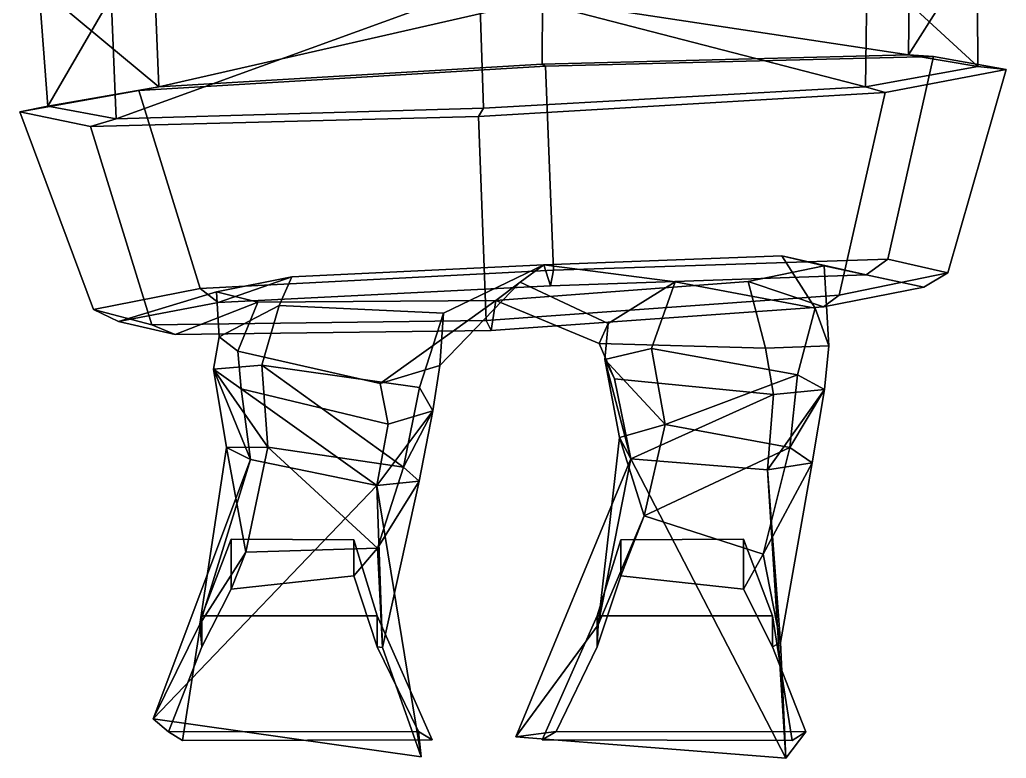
# Model space of a CAD drawing. Extents: x -189 to 233, y -158 to 392.
# Drawn here: x -127.6 to 137.7, y -157.8 to 40.9 of the extents above; entities that cross this region are included whole.
import ezdxf

# ---------------------------------------------------------------- set-up
doc = ezdxf.new("R2010")
doc.units = 0

msp = doc.modelspace()

# ---------------------------------------------------------------- linework, layer by layer
for points in [[(111.338829, 31.467346, 67.168922), (111.743202, 64.314423, 78.808762), (12.960331, 46.375778, 116.456779)], [(111.338829, 31.467346, 67.168922), (129.863358, 60.578033, -8.561047), (111.743202, 64.314423, 78.808762)], [(130.032043, 28.309692, -9.687046), (100.253273, 55.703583, -74.975456), (129.863358, 60.578033, -8.561047)], [(111.338829, 31.467346, 67.168922), (130.032043, 28.309692, -9.687046), (129.863358, 60.578033, -8.561047)], [(-90.174164, 22.834366, 82.708282), (-91.583633, 55.603745, 94.487991), (-122.477005, 49.767578, 10.897785)], [(-90.174164, 22.834366, 82.708282), (12.960331, 46.375778, 116.456779), (-91.583633, 55.603745, 94.487991)], [(99.823013, 22.837112, -86.9617), (-3.983217, 49.767456, -101.381409), (100.253273, 55.703583, -74.975456)], [(130.032043, 28.309692, -9.687046), (99.823013, 22.837112, -86.9617), (100.253273, 55.703583, -74.975456)], [(-90.174164, 22.834366, 82.708282), (-122.477005, 49.767578, 10.897785), (-120.071938, 17.595032, 9.599331)], [(-120.071938, 17.595032, 9.599331), (-122.477005, 49.767578, 10.897785), (-103.073563, 46.992905, -59.296227)], [(-101.689972, 14.204132, -71.422348), (-103.073563, 46.992905, -59.296227), (-3.983217, 49.767456, -101.381409)], [(-101.689972, 14.204132, -71.422348), (-3.983217, 49.767456, -101.381409), (-2.942299, 17.126556, -109.300697)], [(99.823013, 22.837112, -86.9617), (-2.942299, 17.126556, -109.300697), (-3.983217, 49.767456, -101.381409)], [(-120.071938, 17.595032, 9.599331), (-103.073563, 46.992905, -59.296227), (-101.689972, 14.204132, -71.422348)], [(-90.174164, 22.834366, 82.708282), (12.825825, 28.887711, 104.996902), (12.960331, 46.375778, 116.456779)], [(111.338829, 31.467346, 67.168922), (12.960331, 46.375778, 116.456779), (12.825825, 28.887711, 104.996902)], [(13.790797, 28.393555, 117.236061), (118.088722, 31.025085, 75.032776), (111.338829, 31.467346, 67.168922), (12.825825, 28.887711, 104.996902)], [(15.91974, -26.470062, 114.364197), (105.783699, -23.493134, 73.321449), (118.088722, 31.025085, 75.032776), (13.790797, 28.393555, 117.236061)], [(118.088722, 31.025085, 75.032776), (105.783699, -23.493134, 73.321449), (122.001915, -27.199944, -11.785894), (137.674088, 27.462524, -10.334223)], [(137.674088, 27.462524, -10.334223), (130.032043, 28.309692, -9.687046), (111.338829, 31.467346, 67.168922), (118.088722, 31.025085, 75.032776)], [(13.790797, 28.393555, 117.236061), (12.825825, 28.887711, 104.996902), (-90.174164, 22.834366, 82.708282), (-95.578758, 21.871399, 91.509415)], [(15.91974, -26.470062, 114.364197), (13.790797, 28.393555, 117.236061), (-95.578758, 21.871399, 91.509415), (-79.090515, -31.413284, 87.577736)], [(122.001915, -27.199944, -11.785894), (92.770828, -33.245293, -100.846153), (105.075851, 21.272919, -99.134827), (137.674088, 27.462524, -10.334223)], [(105.075851, 21.272919, -99.134827), (99.823013, 22.837112, -86.9617), (130.032043, 28.309692, -9.687046), (137.674088, 27.462524, -10.334223)], [(-127.622993, 16.096985, 10.123747), (-95.578758, 21.871399, 91.509415), (-90.174164, 22.834366, 82.708282), (-120.071938, 17.595032, 9.599331)], [(-95.578758, 21.871399, 91.509415), (-127.622993, 16.096985, 10.123747), (-107.767593, -37.043449, 5.932422), (-79.090515, -31.413284, 87.577736)], [(105.075851, 21.272919, -99.134827), (-4.290262, 14.844299, -124.8582), (-2.942299, 17.126556, -109.300697), (99.823013, 22.837112, -86.9617)], [(92.770828, -33.245293, -100.846153), (-2.168149, -40.025574, -127.728783), (-4.290262, 14.844299, -124.8582), (105.075851, 21.272919, -99.134827)], [(-108.591629, 12.119232, -82.658195), (-127.622993, 16.096985, 10.123747), (-120.071938, 17.595032, 9.599331), (-101.689972, 14.204132, -71.422348)], [(-107.767593, -37.043449, 5.932422), (-127.622993, 16.096985, 10.123747), (-108.591629, 12.119232, -82.658195), (-92.103386, -41.165451, -86.589867)], [(-108.591629, 12.119232, -82.658195), (-101.689972, 14.204132, -71.422348), (-2.942299, 17.126556, -109.300697), (-4.290262, 14.844299, -124.8582)], [(-92.103386, -41.165451, -86.589867), (-108.591629, 12.119232, -82.658195), (-4.290262, 14.844299, -124.8582), (-2.168149, -40.025574, -127.728783)], [(13.296224, -25.027634, 81.14402), (48.642181, -29.635254, 58.032753), (86.23896, -36.679062, 29.151228), (77.354294, -22.679443, 51.724842)], [(15.139909, -30.747086, 101.87529), (13.296224, -25.027634, 81.14402), (77.354294, -22.679443, 51.724842), (100.01001, -27.746498, 65.148903)], [(15.91974, -26.470062, 114.364197), (15.139909, -30.747086, 101.87529), (100.01001, -27.746498, 65.148903), (105.783699, -23.493134, 73.321449)], [(77.354294, -22.679443, 51.724842), (86.23896, -36.679062, 29.151228), (89.96965, -46.810234, -11.781312), (88.721054, -25.336929, -9.05745)], [(100.01001, -27.746498, 65.148903), (77.354294, -22.679443, 51.724842), (88.721054, -25.336929, -9.05745), (115.534241, -31.039917, -11.462698)], [(105.783699, -23.493134, 73.321449), (100.01001, -27.746498, 65.148903), (115.534241, -31.039917, -11.462698), (122.001915, -27.199944, -11.785894)], [(15.91974, -26.470062, 114.364197), (-79.090515, -31.413284, 87.577736), (-74.295074, -35.213867, 78.590164), (15.139909, -30.747086, 101.87529)], [(15.139909, -30.747086, 101.87529), (-74.295074, -35.213867, 78.590164), (-54.4744, -28.327087, 61.890606), (13.296224, -25.027634, 81.14402)], [(13.296224, -25.027634, 81.14402), (-54.4744, -28.327087, 61.890606), (-57.845108, -35.98703, 43.092815), (-13.661214, -38.048409, 59.415089)], [(6.996299, -29.748947, -3.175794), (13.296224, -25.027634, 81.14402), (-13.661214, -38.048409, 59.415089), (-14.60547, -52.14856, -2.810769)], [(30.656704, -40.853111, -1.670524), (48.642181, -29.635254, 58.032753), (13.296224, -25.027634, 81.14402), (6.996299, -29.748947, -3.175794)], [(88.721054, -25.336929, -9.05745), (89.96965, -46.810234, -11.781312), (72.957314, -47.482491, -52.054321), (68.254707, -29.498901, -70.066383)], [(115.534241, -31.039917, -11.462698), (88.721054, -25.336929, -9.05745), (68.254707, -29.498901, -70.066383), (88.494194, -36.376732, -88.981728)], [(-74.295074, -35.213867, 78.590164), (-101.023888, -40.317429, 5.236843), (-74.741554, -32.33979, 3.547714), (-54.4744, -28.327087, 61.890606)], [(-54.4744, -28.327087, 61.890606), (-74.741554, -32.33979, 3.547714), (-73.951439, -44.410034, 5.281497), (-57.845108, -35.98703, 43.092815)], [(122.001915, -27.199944, -11.785894), (115.534241, -31.039917, -11.462698), (88.494194, -36.376732, -88.981728), (92.770828, -33.245293, -100.846153)], [(-79.090515, -31.413284, 87.577736), (-107.767593, -37.043449, 5.932422), (-101.023888, -40.317429, 5.236843), (-74.295074, -35.213867, 78.590164)], [(0.443915, -34.65947, -90.874596), (6.996299, -29.748947, -3.175794), (-14.60547, -52.14856, -2.810769), (-30.737642, -56.96492, -65.953995)], [(88.494194, -36.376732, -88.981728), (68.254707, -29.498901, -70.066383), (0.443915, -34.65947, -90.874596), (-0.867073, -42.743103, -112.36628)], [(68.254707, -29.498901, -70.066383), (72.957314, -47.482491, -52.054321), (28.208881, -46.25592, -66.898865), (0.443915, -34.65947, -90.874596)], [(30.656704, -40.853111, -1.670524), (6.996299, -29.748947, -3.175794), (0.443915, -34.65947, -90.874596), (28.208881, -46.25592, -66.898865)], [(42.300396, -47.581787, 23.036156), (48.642181, -29.635254, 58.032753), (30.656704, -40.853111, -1.670524), (29.703318, -50.525108, -1.681715)], [(42.300396, -47.581787, 23.036156), (81.572784, -54.628662, 5.695072), (86.23896, -36.679062, 29.151228), (48.642181, -29.635254, 58.032753)], [(-101.023888, -40.317429, 5.236843), (-85.81089, -43.844101, -75.540466), (-63.573986, -35.146545, -59.900623), (-74.741554, -32.33979, 3.547714)], [(-74.741554, -32.33979, 3.547714), (-63.573986, -35.146545, -59.900623), (-68.944786, -48.282768, -38.397087), (-73.951439, -44.410034, 5.281497)], [(92.770828, -33.245293, -100.846153), (88.494194, -36.376732, -88.981728), (-0.867073, -42.743103, -112.36628), (-2.168149, -40.025574, -127.728783)], [(-107.767593, -37.043449, 5.932422), (-92.103386, -41.165451, -86.589867), (-85.81089, -43.844101, -75.540466), (-101.023888, -40.317429, 5.236843)], [(-85.81089, -43.844101, -75.540466), (-0.867073, -42.743103, -112.36628), (0.443915, -34.65947, -90.874596), (-63.573986, -35.146545, -59.900623)], [(-62.549408, -52.034157, 20.861956), (-57.845108, -35.98703, 43.092815), (-73.951439, -44.410034, 5.281497), (-75.550415, -53.167023, 5.575452)], [(-63.573986, -35.146545, -59.900623), (0.443915, -34.65947, -90.874596), (-30.737642, -56.96492, -65.953995), (-68.944786, -48.282768, -38.397087)], [(-20.077578, -58.072922, 23.855036), (-13.661214, -38.048409, 59.415089), (-57.845108, -35.98703, 43.092815), (-62.549408, -52.034157, 20.861956)], [(81.572784, -54.628662, 5.695072), (88.79174, -58.616379, -13.15943), (89.96965, -46.810234, -11.781312), (86.23896, -36.679062, 29.151228)], [(-20.077578, -58.072922, 23.855036), (-16.492796, -64.344887, -3.666543), (-14.60547, -52.14856, -2.810769), (-13.661214, -38.048409, 59.415089)], [(-92.103386, -41.165451, -86.589867), (-2.168149, -40.025574, -127.728783), (-0.867073, -42.743103, -112.36628), (-85.81089, -43.844101, -75.540466)], [(29.703318, -50.525108, -1.681715), (30.656704, -40.853111, -1.670524), (28.208881, -46.25592, -66.898865), (32.332615, -55.754639, -30.527975)], [(-75.550415, -53.167023, 5.575452), (-73.951439, -44.410034, 5.281497), (-68.944786, -48.282768, -38.397087), (-68.033455, -58.424393, -14.083859)], [(75.093727, -59.941017, -29.121614), (32.332615, -55.754639, -30.527975), (28.208881, -46.25592, -66.898865), (72.957314, -47.482491, -52.054321)], [(45.958195, -67.971947, 36.450409), (42.300396, -47.581787, 23.036156), (29.703318, -50.525108, -1.681715)], [(45.958195, -67.971947, 36.450409), (81.572784, -54.628662, 5.695072), (42.300396, -47.581787, 23.036156)], [(88.79174, -58.616379, -13.15943), (75.093727, -59.941017, -29.121614), (72.957314, -47.482491, -52.054321), (89.96965, -46.810234, -11.781312)], [(-68.033455, -58.424393, -14.083859), (-68.944786, -48.282768, -38.397087), (-30.737642, -56.96492, -65.953995), (-28.514572, -67.904053, -29.907753)], [(-60.88728, -74.152939, 36.063126), (-62.549408, -52.034157, 20.861956), (-75.550415, -53.167023, 5.575452)], [(-24.419865, -79.44426, 39.186989), (-20.077578, -58.072922, 23.855036), (-62.549408, -52.034157, 20.861956)], [(-24.419865, -79.44426, 39.186989), (-62.549408, -52.034157, 20.861956), (-60.88728, -74.152939, 36.063126)], [(-16.492796, -64.344887, -3.666543), (-28.514572, -67.904053, -29.907753), (-30.737642, -56.96492, -65.953995), (-14.60547, -52.14856, -2.810769)], [(45.958195, -67.971947, 36.450409), (29.703318, -50.525108, -1.681715), (33.683884, -71.520386, 14.010161)], [(36.686325, -77.285583, -12.474481), (29.703318, -50.525108, -1.681715), (32.332615, -55.754639, -30.527975)], [(33.683884, -71.520386, 14.010161), (29.703318, -50.525108, -1.681715), (36.686325, -77.285583, -12.474481)], [(-60.88728, -74.152939, 36.063126), (-75.550415, -53.167023, 5.575452), (-72.040359, -74.162086, 21.948246)], [(-72.040359, -74.162086, 21.948246), (-75.550415, -53.167023, 5.575452), (-65.572212, -77.386993, 4.014343)], [(-65.572212, -77.386993, 4.014343), (-75.550415, -53.167023, 5.575452), (-68.033455, -58.424393, -14.083859)], [(45.958195, -67.971947, 36.450409), (79.513313, -74.195145, 21.039692), (81.572784, -54.628662, 5.695072)], [(79.513313, -74.195145, 21.039692), (88.79174, -58.616379, -13.15943), (81.572784, -54.628662, 5.695072)], [(-24.419865, -79.44426, 39.186989), (-16.492796, -64.344887, -3.666543), (-20.077578, -58.072922, 23.855036)], [(36.686325, -77.285583, -12.474481), (32.332615, -55.754639, -30.527975), (75.093727, -59.941017, -29.121614)], [(-65.572212, -77.386993, 4.014343), (-68.033455, -58.424393, -14.083859), (-31.627455, -84.419739, -10.118831)], [(-31.627455, -84.419739, -10.118831), (-68.033455, -58.424393, -14.083859), (-28.514572, -67.904053, -29.907753)], [(73.486595, -80.249008, -10.761489), (36.686325, -77.285583, -12.474481), (75.093727, -59.941017, -29.121614)], [(73.486595, -80.249008, -10.761489), (75.093727, -59.941017, -29.121614), (88.79174, -58.616379, -13.15943)], [(85.477219, -78.283272, 3.926348), (73.486595, -80.249008, -10.761489), (88.79174, -58.616379, -13.15943)], [(79.513313, -74.195145, 21.039692), (85.477219, -78.283272, 3.926348), (88.79174, -58.616379, -13.15943)], [(-31.627455, -84.419739, -10.118831), (-28.514572, -67.904053, -29.907753), (-16.492796, -64.344887, -3.666543)], [(-20.205231, -83.234657, 13.843547), (-31.627455, -84.419739, -10.118831), (-16.492796, -64.344887, -3.666543)], [(-24.419865, -79.44426, 39.186989), (-20.205231, -83.234657, 13.843547), (-16.492796, -64.344887, -3.666543)], [(40.259838, -92.594765, 21.832556), (45.958195, -67.971947, 36.450409), (33.683884, -71.520386, 14.010161)], [(40.259838, -92.594765, 21.832556), (79.513313, -74.195145, 21.039692), (45.958195, -67.971947, 36.450409)], [(27.887377, -121.874817, -1.820745), (40.259838, -92.594765, 21.832556), (33.683884, -71.520386, 14.010161)], [(27.887377, -121.874817, -1.820745), (33.683884, -71.520386, 14.010161), (36.686325, -77.285583, -12.474481)], [(-79.182419, -121.715492, -2.227907), (-66.856529, -102.35891, 15.327322), (-72.040359, -74.162086, 21.948246)], [(-79.182419, -121.715492, -2.227907), (-72.040359, -74.162086, 21.948246), (-65.572212, -77.386993, 4.014343)], [(-66.856529, -102.35891, 15.327322), (-60.88728, -74.152939, 36.063126), (-72.040359, -74.162086, 21.948246)], [(-66.856529, -102.35891, 15.327322), (-31.415783, -101.250938, 21.216288), (-60.88728, -74.152939, 36.063126)], [(-31.415783, -101.250938, 21.216288), (-24.419865, -79.44426, 39.186989), (-60.88728, -74.152939, 36.063126)], [(72.286682, -102.853035, 7.412979), (79.513313, -74.195145, 21.039692), (40.259838, -92.594765, 21.832556)], [(72.286682, -102.853035, 7.412979), (85.477219, -78.283272, 3.926348), (79.513313, -74.195145, 21.039692)], [(-91.768257, -147.157532, -29.902847), (-79.182419, -121.715492, -2.227907), (-65.572212, -77.386993, 4.014343)], [(-91.768257, -147.157532, -29.902847), (-65.572212, -77.386993, 4.014343), (-31.627455, -84.419739, -10.118831)], [(-31.415783, -101.250938, 21.216288), (-20.205231, -83.234657, 13.843547), (-24.419865, -79.44426, 39.186989)], [(5.778806, -152.071152, -25.595228), (27.887377, -121.874817, -1.820745), (36.686325, -77.285583, -12.474481)], [(5.778806, -152.071152, -25.595228), (36.686325, -77.285583, -12.474481), (78.42955, -157.798843, -34.982632)], [(78.42955, -157.798843, -34.982632), (36.686325, -77.285583, -12.474481), (73.486595, -80.249008, -10.761489)], [(76.926003, -126.685524, -9.377977), (85.477219, -78.283272, 3.926348), (72.286682, -102.853035, 7.412979)], [(76.926003, -126.685524, -9.377977), (73.486595, -80.249008, -10.761489), (85.477219, -78.283272, 3.926348)], [(78.42955, -157.798843, -34.982632), (73.486595, -80.249008, -10.761489), (76.926003, -126.685524, -9.377977)], [(-19.643215, -157.435471, -40.768555), (-91.768257, -147.157532, -29.902847), (-31.627455, -84.419739, -10.118831)], [(-30.06114, -127.957527, -8.290799), (-31.627455, -84.419739, -10.118831), (-20.205231, -83.234657, 13.843547)], [(-19.643215, -157.435471, -40.768555), (-31.627455, -84.419739, -10.118831), (-30.06114, -127.957527, -8.290799)], [(-30.06114, -127.957527, -8.290799), (-20.205231, -83.234657, 13.843547), (-31.415783, -101.250938, 21.216288)], [(27.887377, -121.874817, -1.820745), (27.673773, -127.827744, 43.725594), (33.987896, -108.736435, 35.947453), (40.259838, -92.594765, 21.832556)], [(40.259838, -92.594765, 21.832556), (33.987896, -108.736435, 35.947453), (66.977409, -112.334427, 35.947453), (72.286682, -102.853035, 7.412979)], [(-31.473774, -119.444244, 102.617195), (-37.787899, -98.998032, 87.801697), (-70.777412, -98.812729, 87.801697), (-78.613716, -119.444244, 102.617195)], [(-78.613716, -119.444244, 102.617195), (-70.777412, -98.812729, 87.801697), (-70.777412, -112.334427, 35.947453), (-78.613716, -127.827744, 43.725594)], [(-37.787899, -98.998032, 87.801697), (-37.787899, -108.736435, 35.947453), (-70.777412, -112.334427, 35.947453), (-70.777412, -98.812729, 87.801697)], [(-31.473774, -119.444244, 102.617195), (-31.473774, -127.827744, 43.725594), (-37.787899, -108.736435, 35.947453), (-37.787899, -98.998032, 87.801697)], [(27.673773, -119.444244, 102.617195), (74.813721, -119.444244, 102.617195), (66.977409, -98.812729, 87.801697), (33.987896, -98.998032, 87.801697)], [(27.673773, -119.444244, 102.617195), (33.987896, -98.998032, 87.801697), (33.987896, -108.736435, 35.947453), (27.673773, -127.827744, 43.725594)], [(33.987896, -98.998032, 87.801697), (66.977409, -98.812729, 87.801697), (66.977409, -112.334427, 35.947453), (33.987896, -108.736435, 35.947453)], [(74.813721, -119.444244, 102.617195), (74.813721, -127.827744, 43.725594), (66.977409, -112.334427, 35.947453), (66.977409, -98.812729, 87.801697)], [(-79.182419, -121.715492, -2.227907), (-78.613716, -127.827744, 43.725594), (-70.777412, -112.334427, 35.947453), (-66.856529, -102.35891, 15.327322)], [(-31.415783, -101.250938, 21.216288), (-66.856529, -102.35891, 15.327322), (-70.777412, -112.334427, 35.947453), (-37.787899, -108.736435, 35.947453)], [(-30.06114, -127.957527, -8.290799), (-31.415783, -101.250938, 21.216288), (-37.787899, -108.736435, 35.947453), (-31.473774, -127.827744, 43.725594)], [(76.926003, -126.685524, -9.377977), (72.286682, -102.853035, 7.412979), (66.977409, -112.334427, 35.947453), (74.813721, -127.827744, 43.725594)], [(-91.768257, -147.157532, -29.902847), (-87.594154, -150.723206, 36.317848), (-78.613716, -127.827744, 43.725594), (-79.182419, -121.715492, -2.227907)], [(-83.890282, -153.02951, 102.617195), (-78.613716, -119.444244, 102.617195), (-78.613716, -127.827744, 43.725594), (-87.594154, -150.723206, 36.317848)], [(-16.70689, -152.844193, 102.617195), (-31.473774, -119.444244, 102.617195), (-78.613716, -119.444244, 102.617195), (-83.890282, -153.02951, 102.617195)], [(-16.70689, -152.844193, 102.617195), (-20.410763, -150.61731, 32.613968), (-31.473774, -127.827744, 43.725594), (-31.473774, -119.444244, 102.617195)], [(5.778806, -152.071152, -25.595228), (16.610764, -150.61731, 32.613968), (27.673773, -127.827744, 43.725594), (27.887377, -121.874817, -1.820745)], [(12.906889, -152.844193, 102.617195), (80.090286, -153.02951, 102.617195), (74.813721, -119.444244, 102.617195), (27.673773, -119.444244, 102.617195)], [(12.906889, -152.844193, 102.617195), (27.673773, -119.444244, 102.617195), (27.673773, -127.827744, 43.725594), (16.610764, -150.61731, 32.613968)], [(80.090286, -153.02951, 102.617195), (83.794151, -150.723206, 36.317848), (74.813721, -127.827744, 43.725594), (74.813721, -119.444244, 102.617195)], [(78.42955, -157.798843, -34.982632), (76.926003, -126.685524, -9.377977), (74.813721, -127.827744, 43.725594), (83.794151, -150.723206, 36.317848)], [(-19.643215, -157.435471, -40.768555), (-30.06114, -127.957527, -8.290799), (-31.473774, -127.827744, 43.725594), (-20.410763, -150.61731, 32.613968)], [(-91.768257, -147.157532, -29.902847), (-19.643215, -157.435471, -40.768555), (-20.410763, -150.61731, 32.613968), (-87.594154, -150.723206, 36.317848)], [(-83.890282, -153.02951, 102.617195), (-87.594154, -150.723206, 36.317848), (-20.410763, -150.61731, 32.613968), (-16.70689, -152.844193, 102.617195)], [(78.42955, -157.798843, -34.982632), (83.794151, -150.723206, 36.317848), (16.610764, -150.61731, 32.613968), (5.778806, -152.071152, -25.595228)], [(80.090286, -153.02951, 102.617195), (12.906889, -152.844193, 102.617195), (16.610764, -150.61731, 32.613968), (83.794151, -150.723206, 36.317848)]]:
    msp.add_3dface(points)

doc.saveas('drawing.dxf')
